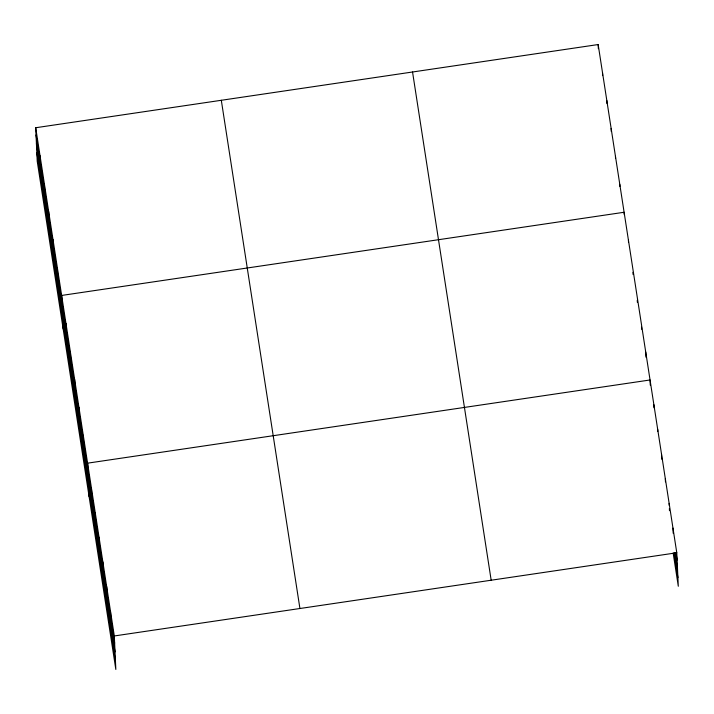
<?xml version="1.0" encoding="UTF-8"?>
<svg xmlns="http://www.w3.org/2000/svg" width="714" height="714" viewBox="0 0 714 714"><rect width="100%" height="100%" fill="white"/><g stroke="black" fill="none" stroke-linecap="round" stroke-linejoin="round"><path stroke-width="1.07" d="M35.7 127.735L114.311 635.96L115.838 669.455L37.217 161.23L35.7 127.735L598.162 44.545L676.783 552.77L678.3 586.265L673.15 553.002M114.311 635.96L676.783 552.77M675.944 552.511L677.104 560.026M675.016 552.582L677.506 568.683M674.087 552.922L677.907 577.608M412.549 71.998L491.17 580.223M221.313 100.281L299.925 608.506M36.03 134.982L114.642 643.207M36.423 143.648L115.034 651.873M36.825 152.564L115.445 660.798M672.963 528.083L673.195 533.269M669.143 503.397L669.232 505.476M669.375 508.582L669.473 510.653M665.323 478.719L665.466 481.825M661.503 454.033L661.744 459.209M657.683 429.346L657.781 431.417M653.872 404.659L654.006 407.765M650.284 385.158L650.052 379.973L87.59 463.163L89.107 496.658M645.724 352.02L645.965 357.205M641.547 327.182L641.636 329.252M637.263 300.264L637.361 302.334M632.943 272.311L633.032 274.381M628.427 240.207L628.525 242.287M624.197 214.334L624.107 212.263L61.645 295.444L63.162 328.94M619.779 184.31L619.877 186.381M615.459 156.357L615.557 158.428M611.139 128.404L611.273 131.51M606.811 100.451L606.954 103.557M602.491 72.498L602.625 75.604M598.162 44.545L598.35 48.686M110.5 611.273L110.822 618.52M106.681 586.587L107.011 593.843M102.861 561.9L103.191 569.156M99.041 537.214L99.371 544.47M95.221 512.527L95.551 519.783M91.401 487.849L91.731 495.097M83.261 435.21L83.592 442.457M78.942 407.257L79.272 414.504M74.613 379.304L74.943 386.56M70.293 351.35L70.624 358.606M65.965 323.397L66.295 330.653M57.316 267.491L57.647 274.747M52.997 239.538L53.327 246.794M48.668 211.585L48.998 218.841M44.348 183.632L44.679 190.888M40.02 155.679L40.35 162.935"/></g></svg>
